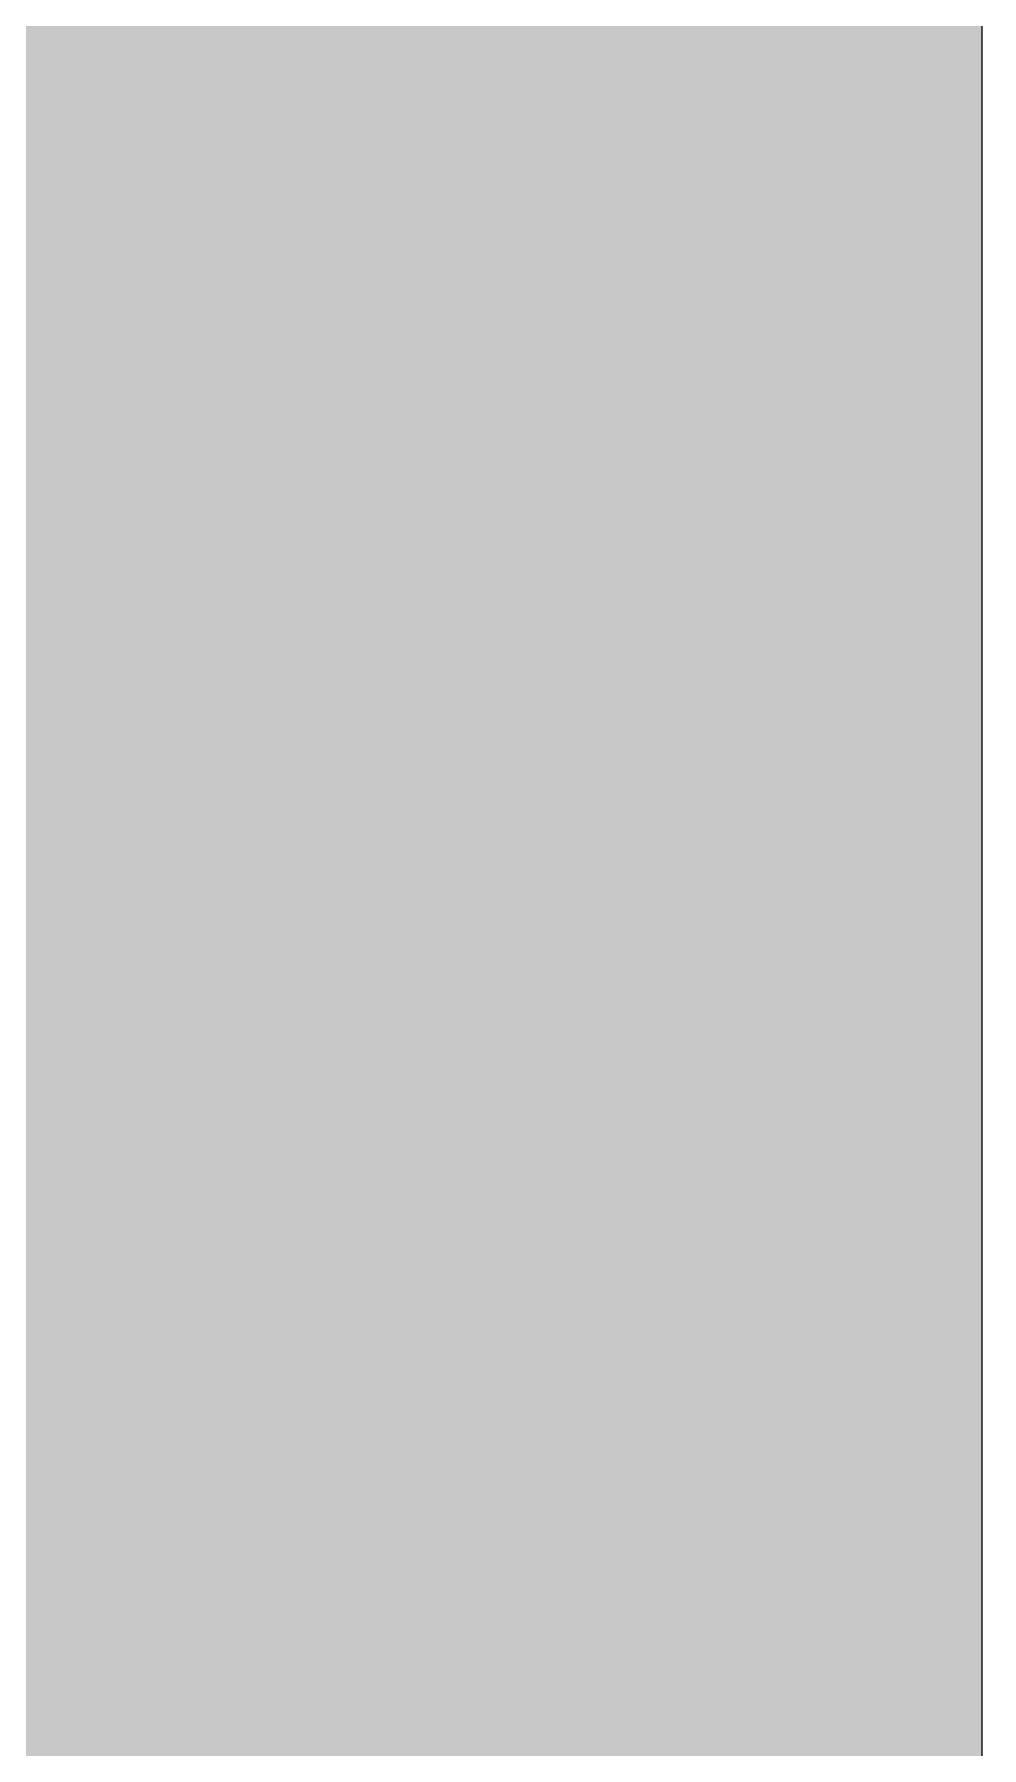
# Model space of a CAD drawing. Header units: millimetres. Extents: x 0 to 212, y 0 to 318.
# Drawn here: x 164.1 to 211.7, y 158.8 to 244.9 of the extents above; entities that cross this region are included whole.
import ezdxf

# ---------------------------------------------------------------- set-up
doc = ezdxf.new("R2010")
doc.units = ezdxf.units.MM

msp = doc.modelspace()

# ---------------------------------------------------------------- hatches: boundary and pattern name
msp.add_hatch(color=40).paths.add_polyline_path([(14.1633, 0.0536), (13.9878, 0.0533), (13.8125, 0.0559), (13.6373, 0.061), (13.462, 0.0686), (13.2893, 0.0787), (13.114, 0.0914), (12.9413, 0.1041), (12.7686, 0.1219), (12.5959, 0.1397), (12.4231, 0.16), (12.2504, 0.1829), (12.0777, 0.2057), (11.9075, 0.2337), (11.7373, 0.2616), (11.5672, 0.2921), (11.397, 0.3251), (11.2268, 0.3607), (11.0592, 0.3988), (10.8915, 0.4369), (10.7239, 0.4775), (10.5562, 0.5207), (10.3886, 0.5664), (10.2235, 0.6121), (10.0584, 0.6629), (9.8933, 0.7137), (9.7307, 0.7671), (9.5682, 0.8204), (9.4056, 0.8788), (9.2431, 0.9373), (9.083, 0.9982), (8.923, 1.0617), (8.763, 1.1252), (8.6055, 1.1938), (8.4455, 1.2624), (8.2906, 1.331), (8.1331, 1.4046), (7.9781, 1.4783), (7.8232, 1.5545), (7.6708, 1.6332), (7.5184, 1.7145), (7.366, 1.7958), (7.2161, 1.8796), (7.0663, 1.966), (6.919, 2.0523), (6.7716, 2.1438), (6.6243, 2.2352), (6.4795, 2.3266), (6.3348, 2.4232), (6.19, 2.5197), (6.0477, 2.6187), (5.908, 2.7178), (5.7683, 2.8194), (5.6286, 2.9235), (5.4915, 3.0302), (5.3543, 3.1369), (5.2197, 3.2461), (5.0851, 3.3579), (4.953, 3.4722), (4.8209, 3.5865), (4.6914, 3.7033), (4.5644, 3.8202), (4.4348, 3.9395), (4.3104, 4.0615), (4.1859, 4.1859), (4.0615, 4.3104), (3.9395, 4.4348), (3.8202, 4.5618), (3.7033, 4.6914), (3.5865, 4.8209), (3.4722, 4.953), (3.3579, 5.0851), (3.2487, 5.2197), (3.1369, 5.3543), (3.0302, 5.4915), (2.9235, 5.6286), (2.8194, 5.7683), (2.7178, 5.908), (2.6187, 6.0477), (2.5197, 6.19), (2.4232, 6.3348), (2.3266, 6.477), (2.2352, 6.6243), (2.1438, 6.7691), (2.0523, 6.9164), (1.966, 7.0663), (1.8796, 7.2161), (1.7958, 7.366), (1.7145, 7.5184), (1.6332, 7.6708), (1.5545, 7.8232), (1.4783, 7.9781), (1.4046, 8.1331), (1.331, 8.2906), (1.2598, 8.4455), (1.1913, 8.603), (1.1252, 8.763), (1.0592, 8.923), (0.9982, 9.083), (0.9373, 9.2431), (0.8763, 9.4056), (0.8204, 9.5682), (0.7645, 9.7307), (0.7112, 9.8933), (0.6604, 10.0584), (0.6121, 10.2235), (0.5639, 10.3911), (0.5207, 10.5562), (0.4775, 10.7239), (0.4343, 10.8915), (0.3962, 11.0592), (0.3607, 11.2268), (0.3251, 11.397), (0.2921, 11.5672), (0.2616, 11.7373), (0.2311, 11.9075), (0.2057, 12.0802), (0.1803, 12.2504), (0.1575, 12.4231), (0.1372, 12.5959), (0.1194, 12.7686), (0.1041, 12.9413), (0.0889, 13.1166), (0.0787, 13.2893), (0.0686, 13.4645), (0.061, 13.6373), (0.0559, 13.8125), (0.0508, 13.9878), (0.0508, 14.163), (0.0522, 303.4425), (0.0508, 303.6164), (0.0559, 303.7916), (0.061, 303.9669), (0.0686, 304.1396), (0.0787, 304.3149), (0.0889, 304.4876), (0.1041, 304.6628), (0.1194, 304.8356), (0.1372, 305.0083), (0.1575, 305.181), (0.1803, 305.3537), (0.2057, 305.5239), (0.2311, 305.6966), (0.2616, 305.8668), (0.2921, 306.037), (0.3251, 306.2072), (0.3607, 306.3748), (0.3962, 306.545), (0.4343, 306.7126), (0.4775, 306.8803), (0.5207, 307.0479), (0.5639, 307.213), (0.6121, 307.3781), (0.6604, 307.5432), (0.7112, 307.7083), (0.7645, 307.8734), (0.8204, 308.036), (0.8763, 308.1985), (0.9373, 308.3611), (0.9982, 308.5211), (1.0592, 308.6811), (1.1252, 308.8411), (1.1913, 308.9986), (1.2598, 309.1561), (1.331, 309.3136), (1.4046, 309.4685), (1.4783, 309.626), (1.5545, 309.7784), (1.6332, 309.9333), (1.7145, 310.0857), (1.7958, 310.2356), (1.8796, 310.388), (1.966, 310.5379), (2.0523, 310.6852), (2.1438, 310.8325), (2.2352, 310.9798), (2.3266, 311.1246), (2.4232, 311.2694), (2.5197, 311.4116), (2.6187, 311.5539), (2.7178, 311.6961), (2.8194, 311.8358), (2.9235, 311.9755), (3.0302, 312.1127), (3.1369, 312.2473), (3.2487, 312.3844), (3.3579, 312.5165), (3.4722, 312.6486), (3.5865, 312.7807), (3.7033, 312.9102), (3.8202, 313.0398), (3.9395, 313.1668), (4.0615, 313.2938), (4.1859, 313.4182), (4.3104, 313.5401), (4.4348, 313.6621), (4.5644, 313.784), (4.6914, 313.9008), (4.8209, 314.0177), (4.953, 314.132), (5.0851, 314.2437), (5.2197, 314.3555), (5.3543, 314.4647), (5.4915, 314.5739), (5.6286, 314.6781), (5.7683, 314.7822), (5.908, 314.8838), (6.0477, 314.9854), (6.19, 315.0845), (6.3348, 315.181), (6.4795, 315.275), (6.6243, 315.3689), (6.7716, 315.4604), (6.919, 315.5493), (7.0663, 315.6382), (7.2161, 315.7245), (7.366, 315.8084), (7.5184, 315.8896), (7.6708, 315.9709), (7.8232, 316.0471), (7.9781, 316.1233), (8.1331, 316.1995), (8.2906, 316.2706), (8.4455, 316.3418), (8.6055, 316.4103), (8.763, 316.4789), (8.923, 316.5424), (9.083, 316.6059), (9.2431, 316.6669), (9.4056, 316.7253), (9.5682, 316.7837), (9.7307, 316.8371), (9.8933, 316.8904), (10.0584, 316.9412), (10.2235, 316.992), (10.3886, 317.0377), (10.5562, 317.0834), (10.7239, 317.1266), (10.8915, 317.1673), (11.0592, 317.2079), (11.2268, 317.2435), (11.397, 317.279), (11.5672, 317.312), (11.7373, 317.3425), (11.9075, 317.3705), (12.0777, 317.3984), (12.2504, 317.4213), (12.4231, 317.4441), (12.5959, 317.4644), (12.7686, 317.4822), (12.9413, 317.5), (13.114, 317.5127), (13.2893, 317.5254), (13.462, 317.5356), (13.6373, 317.5432), (13.8125, 317.5483), (13.9878, 317.5508), (14.163, 317.5533), (197.6078, 317.5536), (197.7822, 317.5508), (197.9574, 317.5483), (198.1327, 317.5432), (198.3054, 317.5356), (198.4807, 317.5254), (198.6534, 317.5127), (198.8287, 317.5), (199.0014, 317.4822), (199.1741, 317.4644), (199.3468, 317.4441), (199.5195, 317.4213), (199.6897, 317.3984), (199.8624, 317.3705), (200.0326, 317.3425), (200.2028, 317.312), (200.373, 317.279), (200.5432, 317.2435), (200.7108, 317.2079), (200.8784, 317.1673), (201.0461, 317.1266), (201.2137, 317.0834), (201.3788, 317.0377), (201.5465, 316.992), (201.7116, 316.9412), (201.8767, 316.8904), (202.0392, 316.8371), (202.2018, 316.7837), (202.3643, 316.7253), (202.5269, 316.6669), (202.6869, 316.6059), (202.8469, 316.5424), (203.007, 316.4789), (203.167, 316.4103), (203.3245, 316.3418), (203.4794, 316.2706), (203.6369, 316.1995), (203.7918, 316.1233), (203.9468, 316.0471), (204.0992, 315.9709), (204.2516, 315.8896), (204.404, 315.8084), (204.5538, 315.7245), (204.7037, 315.6382), (204.8535, 315.5493), (205.0009, 315.4604), (205.1456, 315.3689), (205.293, 315.275), (205.4352, 315.181), (205.58, 315.0845), (205.7222, 314.9854), (205.8619, 314.8838), (206.0016, 314.7822), (206.1413, 314.6781), (206.2785, 314.5739), (206.4156, 314.4647), (206.5503, 314.3555), (206.6849, 314.2437), (206.817, 314.132), (206.949, 314.0177), (207.0786, 313.9008), (207.2081, 313.784), (207.3351, 313.6621), (207.4596, 313.5401), (207.584, 313.4182), (207.7085, 313.2938), (207.8304, 313.1668), (207.9498, 313.0398), (208.0666, 312.9102), (208.1835, 312.7807), (208.2978, 312.6486), (208.4121, 312.5165), (208.5238, 312.3844), (208.6331, 312.2473), (208.7397, 312.1127), (208.8464, 311.9755), (208.9506, 311.8358), (209.0522, 311.6961), (209.1512, 311.5539), (209.2503, 311.4116), (209.3468, 311.2694), (209.4433, 311.1246), (209.5348, 310.9798), (209.6262, 310.8325), (209.7176, 310.6852), (209.804, 310.5379), (209.8904, 310.388), (209.9742, 310.2356), (210.0555, 310.0857), (210.1367, 309.9333), (210.2155, 309.7784), (210.2917, 309.626), (210.3653, 309.4685), (210.439, 309.3136), (210.5076, 309.1561), (210.5762, 308.9986), (210.6447, 308.8411), (210.7082, 308.6811), (210.7717, 308.5211), (210.8327, 308.3611), (210.8911, 308.1985), (210.9495, 308.036), (211.0029, 307.8734), (211.0562, 307.7083), (211.107, 307.5432), (211.1578, 307.3781), (211.2035, 307.213), (211.2493, 307.0479), (211.2924, 306.8803), (211.3331, 306.7126), (211.3712, 306.545), (211.4093, 306.3748), (211.4448, 306.2072), (211.4779, 306.037), (211.5083, 305.8668), (211.5363, 305.6966), (211.5642, 305.5239), (211.5871, 305.3537), (211.6099, 305.181), (211.6303, 305.0083), (211.648, 304.8356), (211.6658, 304.6628), (211.6785, 304.4876), (211.6912, 304.3149), (211.7014, 304.1396), (211.709, 303.9669), (211.7141, 303.7916), (211.7166, 303.6164), (211.7166, 303.4411), (211.7189, 14.1647), (211.7166, 13.9878), (211.7141, 13.8125), (211.709, 13.6373), (211.7014, 13.4645), (211.6912, 13.2893), (211.6785, 13.1166), (211.6658, 12.9413), (211.648, 12.7686), (211.6303, 12.5959), (211.6099, 12.4231), (211.5871, 12.2504), (211.5642, 12.0802), (211.5363, 11.9075), (211.5083, 11.7373), (211.4779, 11.5672), (211.4448, 11.397), (211.4093, 11.2268), (211.3712, 11.0592), (211.3331, 10.8915), (211.2924, 10.7239), (211.2493, 10.5562), (211.2035, 10.3911), (211.1578, 10.2235), (211.107, 10.0584), (211.0562, 9.8933), (211.0029, 9.7307), (210.9495, 9.5682), (210.8911, 9.4056), (210.8327, 9.2431), (210.7717, 9.083), (210.7082, 8.923), (210.6447, 8.763), (210.5762, 8.603), (210.5076, 8.4455), (210.439, 8.2906), (210.3653, 8.1331), (210.2917, 7.9781), (210.2155, 7.8232), (210.1367, 7.6708), (210.0555, 7.5184), (209.9742, 7.366), (209.8904, 7.2161), (209.804, 7.0663), (209.7176, 6.9164), (209.6262, 6.7691), (209.5348, 6.6243), (209.4433, 6.477), (209.3468, 6.3348), (209.2503, 6.19), (209.1512, 6.0477), (209.0522, 5.908), (208.9506, 5.7683), (208.8464, 5.6286), (208.7397, 5.4915), (208.6331, 5.3543), (208.5238, 5.2197), (208.4121, 5.0851), (208.2978, 4.953), (208.1835, 4.8209), (208.0666, 4.6914), (207.9498, 4.5618), (207.8304, 4.4348), (207.7085, 4.3104), (207.584, 4.1859), (207.4596, 4.0615), (207.3351, 3.9395), (207.2081, 3.8202), (207.0786, 3.7033), (206.949, 3.5865), (206.817, 3.4722), (206.6849, 3.3579), (206.5503, 3.2461), (206.4156, 3.1369), (206.2785, 3.0302), (206.1413, 2.9235), (206.0016, 2.8194), (205.8619, 2.7178), (205.7222, 2.6187), (205.58, 2.5197), (205.4352, 2.4232), (205.293, 2.3266), (205.1456, 2.2352), (205.0009, 2.1438), (204.8535, 2.0523), (204.7037, 1.966), (204.5538, 1.8796), (204.404, 1.7958), (204.2516, 1.7145), (204.0992, 1.6332), (203.9468, 1.5545), (203.7918, 1.4783), (203.6369, 1.4046), (203.4794, 1.331), (203.3245, 1.2624), (203.167, 1.1938), (203.007, 1.1252), (202.8469, 1.0617), (202.6869, 0.9982), (202.5269, 0.9373), (202.3643, 0.8788), (202.2018, 0.8204), (202.0392, 0.7671), (201.8767, 0.7137), (201.7116, 0.6629), (201.5465, 0.6121), (201.3788, 0.5664), (201.2137, 0.5207), (201.0461, 0.4775), (200.8784, 0.4369), (200.7108, 0.3988), (200.5432, 0.3607), (200.373, 0.3251), (200.2028, 0.2921), (200.0326, 0.2616), (199.8624, 0.2337), (199.6897, 0.2057), (199.5195, 0.1829), (199.3468, 0.16), (199.1741, 0.1397), (199.0014, 0.1219), (198.8287, 0.1041), (198.6534, 0.0914), (198.4807, 0.0787), (198.3054, 0.0686), (198.1327, 0.061), (197.9574, 0.0559), (197.7822, 0.0533), (197.6069, 0.0533)])
h = msp.add_hatch(color=59)
h.paths.add_polyline_path([(14.1633, 3.5814), (13.8887, 3.5839), (13.6169, 3.5941), (13.3477, 3.6119), (13.081, 3.6347), (12.8143, 3.6652), (12.5501, 3.7008), (12.2885, 3.7465), (12.0294, 3.7948), (11.7729, 3.8506), (11.5164, 3.9141), (11.2649, 3.9827), (11.016, 4.0564), (10.7671, 4.1351), (10.5232, 4.2215), (10.2819, 4.3129), (10.0432, 4.412), (9.8069, 4.5161), (9.5733, 4.6228), (9.3447, 4.7371), (9.1186, 4.8565), (8.8951, 4.9809), (8.6741, 5.113), (8.4582, 5.2476), (8.2448, 5.3873), (8.0366, 5.5321), (7.8308, 5.682), (7.6276, 5.8369), (7.4295, 5.9969), (7.2365, 6.1595), (7.046, 6.3297), (6.8605, 6.5024), (6.6777, 6.6802), (6.5024, 6.8605), (6.3271, 7.046), (6.1595, 7.2365), (5.9969, 7.432), (5.8369, 7.6302), (5.682, 7.8308), (5.5321, 8.0366), (5.3873, 8.2448), (5.2451, 8.4582), (5.1105, 8.6741), (4.9809, 8.8951), (4.8565, 9.1186), (4.7371, 9.3447), (4.6228, 9.5758), (4.5136, 9.8069), (4.4094, 10.0432), (4.3129, 10.2819), (4.2215, 10.5232), (4.1351, 10.7696), (4.0538, 11.016), (3.9802, 11.2649), (3.9116, 11.5189), (3.8506, 11.7729), (3.7948, 12.0294), (3.744, 12.2911), (3.7008, 12.5527), (3.6627, 12.8143), (3.6322, 13.081), (3.6093, 13.3502), (3.5916, 13.6195), (3.5814, 13.8913), (3.5789, 14.163), (3.58, 303.4425), (3.5814, 303.7154), (3.5916, 303.9847), (3.6093, 304.2564), (3.6322, 304.5231), (3.6627, 304.7898), (3.7008, 305.054), (3.744, 305.3156), (3.7948, 305.5747), (3.8506, 305.8312), (3.9116, 306.0852), (3.9802, 306.3392), (4.0538, 306.5882), (4.1351, 306.8345), (4.2215, 307.0809), (4.3129, 307.3222), (4.4094, 307.561), (4.5136, 307.7972), (4.6228, 308.0283), (4.7371, 308.2595), (4.8565, 308.4855), (4.9809, 308.7091), (5.1105, 308.9275), (5.2451, 309.1459), (5.3873, 309.3593), (5.5321, 309.5676), (5.682, 309.7733), (5.8369, 309.974), (5.9969, 310.1721), (6.1595, 310.3677), (6.3271, 310.5556), (6.5024, 310.7436), (6.6777, 310.9239), (6.8605, 311.1017), (7.046, 311.2745), (7.2365, 311.4446), (7.4295, 311.6072), (7.6276, 311.7672), (7.8308, 311.9222), (8.0366, 312.072), (8.2448, 312.2168), (8.4582, 312.3565), (8.6741, 312.4911), (8.8951, 312.6232), (9.1186, 312.7477), (9.3447, 312.867), (9.5733, 312.9813), (9.8069, 313.0906), (10.0432, 313.1922), (10.2819, 313.2912), (10.5232, 313.3827), (10.7671, 313.469), (11.016, 313.5478), (11.2649, 313.624), (11.5164, 313.6925), (11.7729, 313.7535), (12.0294, 313.8094), (12.2885, 313.8602), (12.5501, 313.9034), (12.8143, 313.9389), (13.081, 313.9694), (13.3477, 313.9948), (13.6169, 314.01), (13.8887, 314.0202), (14.163, 314.0253), (197.6078, 314.0258), (197.8787, 314.0202), (198.1505, 314.01), (198.4197, 313.9948), (198.689, 313.9694), (198.9557, 313.9389), (199.2173, 313.9034), (199.4789, 313.8602), (199.7405, 313.8094), (199.9971, 313.7535), (200.2511, 313.6925), (200.5051, 313.624), (200.754, 313.5478), (201.0004, 313.469), (201.2467, 313.3827), (201.488, 313.2912), (201.7268, 313.1922), (201.963, 313.0906), (202.1942, 312.9813), (202.4253, 312.867), (202.6514, 312.7477), (202.8749, 312.6232), (203.0959, 312.4911), (203.3118, 312.3565), (203.5251, 312.2168), (203.7334, 312.072), (203.9391, 311.9222), (204.1398, 311.7672), (204.3379, 311.6072), (204.5335, 311.4446), (204.724, 311.2745), (204.9094, 311.1017), (205.0898, 310.9239), (205.2676, 310.7436), (205.4403, 310.5556), (205.6105, 310.3677), (205.773, 310.1721), (205.933, 309.974), (206.088, 309.7733), (206.2378, 309.5676), (206.3826, 309.3593), (206.5223, 309.1459), (206.6569, 308.9275), (206.789, 308.7091), (206.9135, 308.4855), (207.0329, 308.2595), (207.1472, 308.0283), (207.2538, 307.7972), (207.358, 307.561), (207.457, 307.3222), (207.5485, 307.0809), (207.6348, 306.8345), (207.7136, 306.5882), (207.7872, 306.3392), (207.8558, 306.0852), (207.9193, 305.8312), (207.9752, 305.5747), (208.0235, 305.3156), (208.0692, 305.054), (208.1047, 304.7898), (208.1352, 304.5231), (208.1581, 304.2564), (208.1759, 303.9847), (208.186, 303.7154), (208.1911, 303.4411), (208.1911, 14.1647), (208.186, 13.8913), (208.1759, 13.6195), (208.1581, 13.3502), (208.1352, 13.081), (208.1047, 12.8143), (208.0692, 12.5527), (208.0235, 12.2911), (207.9752, 12.0294), (207.9193, 11.7729), (207.8558, 11.5189), (207.7872, 11.2649), (207.7136, 11.016), (207.6348, 10.7696), (207.5485, 10.5232), (207.457, 10.2819), (207.358, 10.0432), (207.2538, 9.8069), (207.1472, 9.5758), (207.0329, 9.3447), (206.9135, 9.1186), (206.789, 8.8951), (206.6569, 8.6741), (206.5223, 8.4582), (206.3826, 8.2448), (206.2378, 8.0366), (206.088, 7.8308), (205.933, 7.6302), (205.773, 7.432), (205.6105, 7.2365), (205.4403, 7.046), (205.2676, 6.8605), (205.0898, 6.6802), (204.9094, 6.5024), (204.724, 6.3297), (204.5335, 6.1595), (204.3379, 5.9969), (204.1398, 5.8369), (203.9391, 5.682), (203.7334, 5.5321), (203.5251, 5.3873), (203.3118, 5.2476), (203.0959, 5.113), (202.8749, 4.9809), (202.6514, 4.8565), (202.4253, 4.7371), (202.1942, 4.6228), (201.963, 4.5161), (201.7268, 4.412), (201.488, 4.3129), (201.2467, 4.2215), (201.0004, 4.1351), (200.754, 4.0564), (200.5051, 3.9827), (200.2511, 3.9141), (199.9971, 3.8506), (199.7405, 3.7948), (199.4789, 3.7465), (199.2173, 3.7008), (198.9557, 3.6652), (198.689, 3.6347), (198.4197, 3.6119), (198.1505, 3.5941), (197.8787, 3.5839), (197.6069, 3.5789)])
h.paths.add_polyline_path([(14.1633, 8.8731), (14.0259, 8.8748), (13.8887, 8.8798), (13.7541, 8.8875), (13.622, 8.9002), (13.4874, 8.9154), (13.3553, 8.9332), (13.2258, 8.9535), (13.0962, 8.9789), (12.9667, 9.0068), (12.8397, 9.0373), (12.7127, 9.0729), (12.5882, 9.1084), (12.4663, 9.1491), (12.3419, 9.1923), (12.2225, 9.238), (12.1031, 9.2888), (11.9837, 9.3396), (11.8694, 9.3929), (11.7526, 9.4513), (11.6408, 9.5098), (11.5291, 9.5733), (11.4198, 9.6368), (11.3106, 9.7053), (11.2039, 9.7765), (11.0998, 9.8476), (10.9957, 9.9238), (10.8966, 10), (10.7975, 10.0787), (10.6985, 10.1625), (10.6045, 10.2464), (10.5105, 10.3327), (10.4216, 10.4216), (10.3327, 10.5131), (10.2464, 10.6045), (10.16, 10.701), (10.0787, 10.7975), (10, 10.8966), (9.9212, 10.9982), (9.8476, 11.0998), (9.7739, 11.2039), (9.7053, 11.3106), (9.6368, 11.4198), (9.5707, 11.5291), (9.5098, 11.6408), (9.4488, 11.7551), (9.3929, 11.8694), (9.337, 11.9863), (9.2862, 12.1031), (9.238, 12.2225), (9.1923, 12.3444), (9.1491, 12.4663), (9.1084, 12.5908), (9.0703, 12.7152), (9.0373, 12.8397), (9.0068, 12.9692), (8.9789, 13.0962), (8.9535, 13.2258), (8.9306, 13.3579), (8.9129, 13.4899), (8.8976, 13.622), (8.8849, 13.7566), (8.8773, 13.8913), (8.8722, 14.0259), (8.8697, 14.163), (8.8717, 303.4425), (8.8722, 303.5783), (8.8773, 303.7129), (8.8849, 303.8475), (8.8976, 303.9821), (8.9129, 304.1142), (8.9306, 304.2463), (8.9535, 304.3784), (8.9789, 304.5079), (9.0068, 304.6349), (9.0373, 304.7644), (9.0703, 304.8889), (9.1084, 305.0134), (9.1491, 305.1378), (9.1923, 305.2597), (9.238, 305.3817), (9.2862, 305.501), (9.337, 305.6179), (9.3929, 305.7347), (9.4488, 305.849), (9.5098, 305.9633), (9.5707, 306.0751), (9.6368, 306.1843), (9.7053, 306.2935), (9.7739, 306.4002), (9.8476, 306.5043), (9.9212, 306.6059), (10, 306.7075), (10.0787, 306.8066), (10.16, 306.9031), (10.2464, 306.9996), (10.3327, 307.0911), (10.4216, 307.1825), (10.5105, 307.2714), (10.6045, 307.3578), (10.6985, 307.4416), (10.7975, 307.5254), (10.8966, 307.6042), (10.9957, 307.6804), (11.0998, 307.7566), (11.2039, 307.8277), (11.3106, 307.8988), (11.4198, 307.9674), (11.5291, 308.0309), (11.6408, 308.0944), (11.7526, 308.1528), (11.8694, 308.2112), (11.9837, 308.2646), (12.1031, 308.3179), (12.2225, 308.3662), (12.3419, 308.4119), (12.4663, 308.4551), (12.5882, 308.4957), (12.7127, 308.5313), (12.8397, 308.5668), (12.9667, 308.5973), (13.0962, 308.6252), (13.2258, 308.6506), (13.3553, 308.671), (13.4874, 308.6913), (13.622, 308.7065), (13.7541, 308.7167), (13.8887, 308.7268), (14.0259, 308.7319), (14.163, 308.7319), (197.6078, 308.7342), (197.7441, 308.7319), (197.8787, 308.7268), (198.0133, 308.7167), (198.1479, 308.7065), (198.28, 308.6913), (198.4121, 308.671), (198.5442, 308.6506), (198.6737, 308.6252), (198.8007, 308.5973), (198.9303, 308.5668), (199.0547, 308.5313), (199.1792, 308.4957), (199.3036, 308.4551), (199.4256, 308.4119), (199.5475, 308.3662), (199.6669, 308.3179), (199.7837, 308.2646), (199.9005, 308.2112), (200.0148, 308.1528), (200.1291, 308.0944), (200.2409, 308.0309), (200.3501, 307.9674), (200.4593, 307.8988), (200.566, 307.8277), (200.6702, 307.7566), (200.7718, 307.6804), (200.8734, 307.6042), (200.9724, 307.5254), (201.0689, 307.4416), (201.1655, 307.3578), (201.2569, 307.2714), (201.3483, 307.1825), (201.4372, 307.0911), (201.5236, 306.9996), (201.6074, 306.9031), (201.6912, 306.8066), (201.77, 306.7075), (201.8462, 306.6059), (201.9224, 306.5043), (201.9935, 306.4002), (202.0646, 306.2935), (202.1332, 306.1843), (202.1967, 306.0751), (202.2602, 305.9633), (202.3186, 305.849), (202.377, 305.7347), (202.4304, 305.6179), (202.4812, 305.501), (202.532, 305.3817), (202.5777, 305.2597), (202.6209, 305.1378), (202.6615, 305.0134), (202.6971, 304.8889), (202.7326, 304.7644), (202.7631, 304.6349), (202.7911, 304.5079), (202.8165, 304.3784), (202.8368, 304.2463), (202.8546, 304.1142), (202.8698, 303.9821), (202.8825, 303.8475), (202.8901, 303.7129), (202.8952, 303.5783), (202.8977, 303.4411), (202.8994, 14.1647), (202.8952, 14.0259), (202.8901, 13.8913), (202.8825, 13.7566), (202.8698, 13.622), (202.8546, 13.4899), (202.8368, 13.3579), (202.8165, 13.2258), (202.7911, 13.0962), (202.7631, 12.9692), (202.7326, 12.8397), (202.6971, 12.7152), (202.6615, 12.5908), (202.6209, 12.4663), (202.5777, 12.3444), (202.532, 12.2225), (202.4812, 12.1031), (202.4304, 11.9863), (202.377, 11.8694), (202.3186, 11.7551), (202.2602, 11.6408), (202.1967, 11.5291), (202.1332, 11.4198), (202.0646, 11.3106), (201.9935, 11.2039), (201.9224, 11.0998), (201.8462, 10.9982), (201.77, 10.8966), (201.6912, 10.7975), (201.6074, 10.701), (201.5236, 10.6045), (201.4372, 10.5131), (201.3483, 10.4216), (201.2569, 10.3327), (201.1655, 10.2464), (201.0689, 10.1625), (200.9724, 10.0787), (200.8734, 10), (200.7718, 9.9238), (200.6702, 9.8476), (200.566, 9.7765), (200.4593, 9.7053), (200.3501, 9.6368), (200.2409, 9.5733), (200.1291, 9.5098), (200.0148, 9.4513), (199.9005, 9.3929), (199.7837, 9.3396), (199.6669, 9.2888), (199.5475, 9.238), (199.4256, 9.1923), (199.3036, 9.1491), (199.1792, 9.1084), (199.0547, 9.0729), (198.9303, 9.0373), (198.8007, 9.0068), (198.6737, 8.9789), (198.5442, 8.9535), (198.4121, 8.9332), (198.28, 8.9154), (198.1479, 8.9002), (198.0133, 8.8875), (197.8787, 8.8798), (197.7441, 8.8748), (197.6069, 8.8722)], flags=16)
h = msp.add_hatch(color=59)
edge = h.paths.add_edge_path()
edge.add_line((174.7573, 238.8482), (174.8866, 238.8464))
edge.add_line((174.8866, 238.8464), (175.0136, 238.8464))
edge.add_line((175.0136, 238.8464), (175.1406, 238.8438))
edge.add_line((175.1406, 238.8438), (175.2651, 238.8387))
edge.add_line((175.2651, 238.8387), (175.387, 238.8337))
edge.add_line((175.387, 238.8337), (175.5089, 238.8286))
edge.add_line((175.5089, 238.8286), (175.6258, 238.821))
edge.add_line((175.6258, 238.821), (175.7426, 238.8133))
edge.add_line((175.7426, 238.8133), (175.8569, 238.8032))
edge.add_line((175.8569, 238.8032), (175.9687, 238.793))
edge.add_line((175.9687, 238.793), (176.0804, 238.7803))
edge.add_line((176.0804, 238.7803), (176.1871, 238.7651))
edge.add_line((176.1871, 238.7651), (176.2938, 238.7498))
edge.add_line((176.2938, 238.7498), (176.3979, 238.7321))
edge.add_line((176.3979, 238.7321), (176.4995, 238.7143))
edge.add_line((176.4995, 238.7143), (176.6011, 238.6914))
edge.add_line((176.6011, 238.6914), (176.6976, 238.6686))
edge.add_line((176.6976, 238.6686), (176.7942, 238.6432))
edge.add_line((176.7942, 238.6432), (176.8881, 238.6178))
edge.add_line((176.8881, 238.6178), (176.9796, 238.5873))
edge.add_line((176.9796, 238.5873), (177.071, 238.5568))
edge.add_line((177.071, 238.5568), (177.1574, 238.5212))
edge.add_line((177.1574, 238.5212), (177.2437, 238.4857))
edge.add_line((177.2437, 238.4857), (177.3276, 238.4476))
edge.add_line((177.3276, 238.4476), (177.4088, 238.4069))
edge.add_line((177.4088, 238.4069), (177.4901, 238.3638))
edge.add_line((177.4901, 238.3638), (177.5663, 238.318))
edge.add_line((177.5663, 238.318), (177.6425, 238.2698))
edge.add_line((177.6425, 238.2698), (177.7162, 238.2164))
edge.add_line((177.7162, 238.2164), (177.7873, 238.1631))
edge.add_line((177.7873, 238.1631), (177.8559, 238.1072))
edge.add_line((177.8559, 238.1072), (177.9245, 238.0463))
edge.add_line((177.9245, 238.0463), (177.9905, 237.9828))
edge.add_line((177.9905, 237.9828), (178.054, 237.9167))
edge.add_line((178.054, 237.9167), (178.115, 237.8481))
edge.add_line((178.115, 237.8481), (178.1734, 237.777))
edge.add_line((178.1734, 237.777), (178.2293, 237.7008))
edge.add_line((178.2293, 237.7008), (178.2851, 237.6221))
edge.add_line((178.2851, 237.6221), (178.3385, 237.5383))
edge.add_line((178.3385, 237.5383), (178.3893, 237.4544))
edge.add_line((178.3893, 237.4544), (178.4375, 237.3655))
edge.add_line((178.4375, 237.3655), (178.4858, 237.2716))
edge.add_line((178.4858, 237.2716), (178.529, 237.175))
edge.add_line((178.529, 237.175), (178.5722, 237.076))
edge.add_line((178.5722, 237.076), (178.6128, 236.9718))
edge.add_line((178.6128, 236.9718), (178.6509, 236.8626))
edge.add_line((178.6509, 236.8626), (178.689, 236.7509))
edge.add_line((178.689, 236.7509), (178.722, 236.6366))
edge.add_line((178.722, 236.6366), (178.755, 236.5172))
edge.add_line((178.755, 236.5172), (178.7855, 236.3927))
edge.add_line((178.7855, 236.3927), (178.8135, 236.2657))
edge.add_line((178.8135, 236.2657), (178.8389, 236.1311))
edge.add_line((178.8389, 236.1311), (178.8617, 235.9965))
edge.add_line((178.8617, 235.9965), (178.8846, 235.8542))
edge.add_line((178.8846, 235.8542), (178.9049, 235.7095))
edge.add_line((178.9049, 235.7095), (178.9227, 235.5596))
edge.add_line((178.9227, 235.5596), (178.9379, 235.4047))
edge.add_line((178.9379, 235.4047), (178.9506, 235.2446))
edge.add_line((178.9506, 235.2446), (178.9633, 235.0821))
edge.add_line((178.9633, 235.0821), (178.9735, 234.9119))
edge.add_line((178.9735, 234.9119), (178.9811, 234.7392))
edge.add_line((178.9811, 234.7392), (178.9862, 234.5614))
edge.add_line((178.9862, 234.5614), (178.9887, 234.3785))
edge.add_line((178.9887, 234.3785), (178.9887, 234.188))
edge.add_line((178.9887, 234.188), (178.9906, 232.1274))
edge.add_line((178.9906, 232.1274), (176.1864, 232.1274))
edge.add_line((176.1864, 232.1274), (175.8696, 232.1255))
edge.add_line((175.8696, 232.1255), (175.5597, 232.1179))
edge.add_line((175.5597, 232.1179), (175.2575, 232.1077))
edge.add_line((175.2575, 232.1077), (174.9577, 232.095))
edge.add_line((174.9577, 232.095), (174.6631, 232.0773))
edge.add_line((174.6631, 232.0773), (174.3735, 232.0569))
edge.add_line((174.3735, 232.0569), (174.0916, 232.0315))
edge.add_line((174.0916, 232.0315), (173.8122, 232.0036))
edge.add_line((173.8122, 232.0036), (173.5404, 231.9706))
edge.add_line((173.5404, 231.9706), (173.2712, 231.9325))
edge.add_line((173.2712, 231.9325), (173.0096, 231.8918))
edge.add_line((173.0096, 231.8918), (172.753, 231.8461))
edge.add_line((172.753, 231.8461), (172.499, 231.7979))
edge.add_line((172.499, 231.7979), (172.2526, 231.7445))
edge.add_line((172.2526, 231.7445), (172.0113, 231.6861))
edge.add_line((172.0113, 231.6861), (171.7726, 231.6251))
edge.add_line((171.7726, 231.6251), (171.5414, 231.5591))
edge.add_line((171.5414, 231.5591), (171.3154, 231.4905))
edge.add_line((171.3154, 231.4905), (171.0944, 231.4169))
edge.add_line((171.0944, 231.4169), (170.876, 231.3381))
edge.add_line((170.876, 231.3381), (170.6651, 231.2543))
edge.add_line((170.6651, 231.2543), (170.4594, 231.1679))
edge.add_line((170.4594, 231.1679), (170.2562, 231.0765))
edge.add_line((170.2562, 231.0765), (170.0606, 230.9825))
edge.add_line((170.0606, 230.9825), (169.8701, 230.8835))
edge.add_line((169.8701, 230.8835), (169.6847, 230.7793))
edge.add_line((169.6847, 230.7793), (169.5018, 230.6701))
edge.add_line((169.5018, 230.6701), (169.3266, 230.5583))
edge.add_line((169.3266, 230.5583), (169.1538, 230.4415))
edge.add_line((169.1538, 230.4415), (168.9887, 230.3196))
edge.add_line((168.9887, 230.3196), (168.8287, 230.1926))
edge.add_line((168.8287, 230.1926), (168.6712, 230.063))
edge.add_line((168.6712, 230.063), (168.5188, 229.9284))
edge.add_line((168.5188, 229.9284), (168.3741, 229.7887))
edge.add_line((168.3741, 229.7887), (168.2318, 229.6439))
edge.add_line((168.2318, 229.6439), (168.0947, 229.4966))
edge.add_line((168.0947, 229.4966), (167.9651, 229.3417))
edge.add_line((167.9651, 229.3417), (167.8381, 229.1842))
edge.add_line((167.8381, 229.1842), (167.7162, 229.0216))
edge.add_line((167.7162, 229.0216), (167.5994, 228.8565))
edge.add_line((167.5994, 228.8565), (167.4876, 228.6838))
edge.add_line((167.4876, 228.6838), (167.3809, 228.5086))
edge.add_line((167.3809, 228.5086), (167.2768, 228.3257))
edge.add_line((167.2768, 228.3257), (167.1803, 228.1403))
edge.add_line((167.1803, 228.1403), (167.0888, 227.9498))
edge.add_line((167.0888, 227.9498), (166.9999, 227.7542))
edge.add_line((166.9999, 227.7542), (166.9161, 227.5535))
edge.add_line((166.9161, 227.5535), (166.8399, 227.3503))
edge.add_line((166.8399, 227.3503), (166.7662, 227.1395))
edge.add_line((166.7662, 227.1395), (166.6977, 226.9236))
edge.add_line((166.6977, 226.9236), (166.6342, 226.7052))
edge.add_line((166.6342, 226.7052), (166.5757, 226.4816))
edge.add_line((166.5757, 226.4816), (166.5199, 226.2505))
edge.add_line((166.5199, 226.2505), (166.4716, 226.0168))
edge.add_line((166.4716, 226.0168), (166.4259, 225.7781))
edge.add_line((166.4259, 225.7781), (166.3878, 225.5317))
edge.add_line((166.3878, 225.5317), (166.3522, 225.2828))
edge.add_line((166.3522, 225.2828), (166.3217, 225.0288))
edge.add_line((166.3217, 225.0288), (166.2963, 224.7697))
edge.add_line((166.2963, 224.7697), (166.2735, 224.5055))
edge.add_line((166.2735, 224.5055), (166.2582, 224.2337))
edge.add_line((166.2582, 224.2337), (166.2455, 223.9594))
edge.add_line((166.2455, 223.9594), (166.2405, 223.68))
edge.add_line((166.2405, 223.68), (166.2379, 223.3955))
edge.add_line((166.2379, 223.3955), (166.2405, 223.0907))
edge.add_line((166.2405, 223.0907), (166.2455, 222.7936))
edge.add_line((166.2455, 222.7936), (166.2582, 222.5015))
edge.add_line((166.2582, 222.5015), (166.2735, 222.217))
edge.add_line((166.2735, 222.217), (166.2938, 221.9376))
edge.add_line((166.2938, 221.9376), (166.3192, 221.6658))
edge.add_line((166.3192, 221.6658), (166.3471, 221.3991))
edge.add_line((166.3471, 221.3991), (166.3827, 221.1375))
edge.add_line((166.3827, 221.1375), (166.4208, 220.8835))
edge.add_line((166.4208, 220.8835), (166.4614, 220.6371))
edge.add_line((166.4614, 220.6371), (166.5072, 220.3933))
edge.add_line((166.5072, 220.3933), (166.558, 220.157))
edge.add_line((166.558, 220.157), (166.6138, 219.9284))
edge.add_line((166.6138, 219.9284), (166.6723, 219.7024))
edge.add_line((166.6723, 219.7024), (166.7332, 219.4839))
edge.add_line((166.7332, 219.4839), (166.7993, 219.2706))
edge.add_line((166.7993, 219.2706), (166.8704, 219.0648))
edge.add_line((166.8704, 219.0648), (166.944, 218.8616))
edge.add_line((166.944, 218.8616), (167.0228, 218.6661))
edge.add_line((167.0228, 218.6661), (167.1041, 218.4756))
edge.add_line((167.1041, 218.4756), (167.1904, 218.2901))
edge.add_line((167.1904, 218.2901), (167.2793, 218.1098))
edge.add_line((167.2793, 218.1098), (167.3708, 217.9345))
edge.add_line((167.3708, 217.9345), (167.4673, 217.7669))
edge.add_line((167.4673, 217.7669), (167.5663, 217.6018))
edge.add_line((167.5663, 217.6018), (167.6705, 217.4443))
edge.add_line((167.6705, 217.4443), (167.7772, 217.2894))
edge.add_line((167.7772, 217.2894), (167.8864, 217.1421))
edge.add_line((167.8864, 217.1421), (168.0007, 216.9973))
edge.add_line((168.0007, 216.9973), (168.1175, 216.8576))
edge.add_line((168.1175, 216.8576), (168.2369, 216.7255))
edge.add_line((168.2369, 216.7255), (168.3614, 216.596))
edge.add_line((168.3614, 216.596), (168.4858, 216.4715))
edge.add_line((168.4858, 216.4715), (168.6154, 216.3521))
edge.add_line((168.6154, 216.3521), (168.7474, 216.2378))
edge.add_line((168.7474, 216.2378), (168.8846, 216.1286))
edge.add_line((168.8846, 216.1286), (169.0218, 216.0219))
edge.add_line((169.0218, 216.0219), (169.164, 215.9229))
edge.add_line((169.164, 215.9229), (169.3062, 215.8263))
edge.add_line((169.3062, 215.8263), (169.4536, 215.7324))
edge.add_line((169.4536, 215.7324), (169.6034, 215.646))
edge.add_line((169.6034, 215.646), (169.7558, 215.5622))
edge.add_line((169.7558, 215.5622), (169.9108, 215.4834))
edge.add_line((169.9108, 215.4834), (170.0682, 215.4098))
edge.add_line((170.0682, 215.4098), (170.2283, 215.3387))
edge.add_line((170.2283, 215.3387), (170.3908, 215.2726))
edge.add_line((170.3908, 215.2726), (170.5559, 215.2091))
edge.add_line((170.5559, 215.2091), (170.7236, 215.1507))
edge.add_line((170.7236, 215.1507), (170.8937, 215.0974))
edge.add_line((170.8937, 215.0974), (171.0665, 215.0466))
edge.add_line((171.0665, 215.0466), (171.2417, 214.9983))
edge.add_line((171.2417, 214.9983), (171.417, 214.9551))
edge.add_line((171.417, 214.9551), (171.5973, 214.917))
edge.add_line((171.5973, 214.917), (171.7777, 214.8815))
edge.add_line((171.7777, 214.8815), (171.9605, 214.8484))
edge.add_line((171.9605, 214.8484), (172.146, 214.8205))
edge.add_line((172.146, 214.8205), (172.3339, 214.7976))
edge.add_line((172.3339, 214.7976), (172.5244, 214.7748))
edge.add_line((172.5244, 214.7748), (172.7149, 214.757))
edge.add_line((172.7149, 214.757), (172.908, 214.7418))
edge.add_line((172.908, 214.7418), (173.1035, 214.7316))
edge.add_line((173.1035, 214.7316), (173.2991, 214.724))
edge.add_line((173.2991, 214.724), (173.4972, 214.7189))
edge.add_line((173.4972, 214.7189), (173.6979, 214.7164))
edge.add_line((173.6979, 214.7164), (173.8478, 214.7189))
edge.add_line((173.8478, 214.7189), (173.9951, 214.7214))
edge.add_line((173.9951, 214.7214), (174.1424, 214.7291))
edge.add_line((174.1424, 214.7291), (174.2846, 214.7367))
edge.add_line((174.2846, 214.7367), (174.4269, 214.7468))
edge.add_line((174.4269, 214.7468), (174.5666, 214.7595))
edge.add_line((174.5666, 214.7595), (174.7037, 214.7748))
edge.add_line((174.7037, 214.7748), (174.8409, 214.7926))
edge.add_line((174.8409, 214.7926), (174.973, 214.8103))
edge.add_line((174.973, 214.8103), (175.1051, 214.8332))
edge.add_line((175.1051, 214.8332), (175.2346, 214.8561))
edge.add_line((175.2346, 214.8561), (175.3616, 214.8815))
edge.add_line((175.3616, 214.8815), (175.4861, 214.9094))
edge.add_line((175.4861, 214.9094), (175.6105, 214.9399))
edge.add_line((175.6105, 214.9399), (175.7324, 214.9704))
edge.add_line((175.7324, 214.9704), (175.8518, 215.0059))
edge.add_line((175.8518, 215.0059), (175.9712, 215.0415))
edge.add_line((175.9712, 215.0415), (176.0855, 215.0796))
edge.add_line((176.0855, 215.0796), (176.1998, 215.1177))
edge.add_line((176.1998, 215.1177), (176.3116, 215.1583))
edge.add_line((176.3116, 215.1583), (176.4233, 215.2015))
edge.add_line((176.4233, 215.2015), (176.53, 215.2472))
edge.add_line((176.53, 215.2472), (176.6367, 215.2929))
edge.add_line((176.6367, 215.2929), (176.7434, 215.3412))
edge.add_line((176.7434, 215.3412), (176.845, 215.392))
edge.add_line((176.845, 215.392), (176.9466, 215.4453))
edge.add_line((176.9466, 215.4453), (177.0482, 215.4987))
edge.add_line((177.0482, 215.4987), (177.1447, 215.552))
edge.add_line((177.1447, 215.552), (177.2412, 215.6104))
edge.add_line((177.2412, 215.6104), (177.3377, 215.6689))
edge.add_line((177.3377, 215.6689), (177.4292, 215.7273))
edge.add_line((177.4292, 215.7273), (177.5206, 215.7882))
edge.add_line((177.5206, 215.7882), (177.6095, 215.8517))
edge.add_line((177.6095, 215.8517), (177.6984, 215.9152))
edge.add_line((177.6984, 215.9152), (177.7848, 215.9813))
edge.add_line((177.7848, 215.9813), (177.8711, 216.0473))
edge.add_line((177.8711, 216.0473), (177.9524, 216.1159))
edge.add_line((177.9524, 216.1159), (178.0362, 216.187))
edge.add_line((178.0362, 216.187), (178.115, 216.2581))
edge.add_line((178.115, 216.2581), (178.1937, 216.3293))
edge.add_line((178.1937, 216.3293), (178.2724, 216.4029))
edge.add_line((178.2724, 216.4029), (178.3486, 216.4766))
edge.add_line((178.3486, 216.4766), (178.4223, 216.5528))
edge.add_line((178.4223, 216.5528), (178.496, 216.6315))
edge.add_line((178.496, 216.6315), (178.5671, 216.7077))
edge.add_line((178.5671, 216.7077), (178.6357, 216.7865))
edge.add_line((178.6357, 216.7865), (178.7042, 216.8677))
edge.add_line((178.7042, 216.8677), (178.7728, 216.949))
edge.add_line((178.7728, 216.949), (178.8389, 217.0328))
edge.add_line((178.8389, 217.0328), (178.9024, 217.1141))
edge.add_line((178.9024, 217.1141), (178.9659, 217.1979))
edge.add_line((178.9659, 217.1979), (179.0294, 217.2843))
edge.add_line((179.0294, 217.2843), (179.0903, 217.3707))
edge.add_line((179.0903, 217.3707), (179.1487, 217.457))
edge.add_line((179.1487, 217.457), (179.2072, 217.5459))
edge.add_line((179.2072, 217.5459), (179.263, 217.6348))
edge.add_line((179.263, 217.6348), (179.3189, 217.7237))
edge.add_line((179.3189, 217.7237), (179.3748, 217.8126))
edge.add_line((179.3748, 217.8126), (179.4281, 217.9041))
edge.add_line((179.4281, 217.9041), (179.4789, 217.9955))
edge.add_line((179.4789, 217.9955), (179.5297, 218.0869))
edge.add_line((179.5297, 218.0869), (179.5805, 218.1809))
edge.add_line((179.5805, 218.1809), (179.6288, 218.2749))
edge.add_line((179.6288, 218.2749), (179.6771, 218.3689))
edge.add_line((179.6771, 218.3689), (180.5781, 215.2481))
edge.add_line((180.5781, 215.2481), (184.1239, 215.2481))
edge.add_line((184.1239, 215.2481), (184.1239, 234.5087))
edge.add_line((184.1239, 234.5087), (184.1221, 234.7849))
edge.add_line((184.1221, 234.7849), (184.117, 235.0592))
edge.add_line((184.117, 235.0592), (184.1068, 235.3285))
edge.add_line((184.1068, 235.3285), (184.0967, 235.5926))
edge.add_line((184.0967, 235.5926), (184.0789, 235.8517))
edge.add_line((184.0789, 235.8517), (184.0611, 236.1057))
edge.add_line((184.0611, 236.1057), (184.0382, 236.3546))
edge.add_line((184.0382, 236.3546), (184.0128, 236.601))
edge.add_line((184.0128, 236.601), (183.9824, 236.8423))
edge.add_line((183.9824, 236.8423), (183.9493, 237.0785))
edge.add_line((183.9493, 237.0785), (183.9112, 237.3122))
edge.add_line((183.9112, 237.3122), (183.8706, 237.5383))
edge.add_line((183.8706, 237.5383), (183.8249, 237.7618))
edge.add_line((183.8249, 237.7618), (183.7741, 237.9802))
edge.add_line((183.7741, 237.9802), (183.7207, 238.1936))
edge.add_line((183.7207, 238.1936), (183.6649, 238.4019))
edge.add_line((183.6649, 238.4019), (183.6039, 238.6076))
edge.add_line((183.6039, 238.6076), (183.5379, 238.8083))
edge.add_line((183.5379, 238.8083), (183.4693, 239.0038))
edge.add_line((183.4693, 239.0038), (183.3956, 239.1943))
edge.add_line((183.3956, 239.1943), (183.3169, 239.3798))
edge.add_line((183.3169, 239.3798), (183.2356, 239.5626))
edge.add_line((183.2356, 239.5626), (183.1467, 239.7404))
edge.add_line((183.1467, 239.7404), (183.0578, 239.9132))
edge.add_line((183.0578, 239.9132), (182.9613, 240.0833))
edge.add_line((182.9613, 240.0833), (182.8622, 240.2484))
edge.add_line((182.8622, 240.2484), (182.7555, 240.4085))
edge.add_line((182.7555, 240.4085), (182.6489, 240.5634))
edge.add_line((182.6489, 240.5634), (182.5346, 240.7133))
edge.add_line((182.5346, 240.7133), (182.4152, 240.8606))
edge.add_line((182.4152, 240.8606), (182.2933, 241.0028))
edge.add_line((182.2933, 241.0028), (182.1637, 241.1425))
edge.add_line((182.1637, 241.1425), (182.0316, 241.2746))
edge.add_line((182.0316, 241.2746), (181.8945, 241.4041))
edge.add_line((181.8945, 241.4041), (181.7522, 241.5286))
edge.add_line((181.7522, 241.5286), (181.6049, 241.6505))
edge.add_line((181.6049, 241.6505), (181.4525, 241.7648))
edge.add_line((181.4525, 241.7648), (181.295, 241.8766))
edge.add_line((181.295, 241.8766), (181.1325, 241.9858))
edge.add_line((181.1325, 241.9858), (180.9648, 242.0874))
edge.add_line((180.9648, 242.0874), (180.7921, 242.1865))
edge.add_line((180.7921, 242.1865), (180.6143, 242.283))
edge.add_line((180.6143, 242.283), (180.4314, 242.3719))
edge.add_line((180.4314, 242.3719), (180.2435, 242.4582))
edge.add_line((180.2435, 242.4582), (180.0479, 242.5395))
edge.add_line((180.0479, 242.5395), (179.8498, 242.6183))
edge.add_line((179.8498, 242.6183), (179.644, 242.6894))
edge.add_line((179.644, 242.6894), (179.4358, 242.7605))
edge.add_line((179.4358, 242.7605), (179.2199, 242.824))
edge.add_line((179.2199, 242.824), (178.9963, 242.885))
edge.add_line((178.9963, 242.885), (178.7703, 242.9408))
edge.add_line((178.7703, 242.9408), (178.5366, 242.9942))
edge.add_line((178.5366, 242.9942), (178.3004, 243.0399))
edge.add_line((178.3004, 243.0399), (178.054, 243.0856))
edge.add_line((178.054, 243.0856), (177.8051, 243.1237))
edge.add_line((177.8051, 243.1237), (177.5485, 243.1593))
edge.add_line((177.5485, 243.1593), (177.2869, 243.1898))
edge.add_line((177.2869, 243.1898), (177.0202, 243.2177))
edge.add_line((177.0202, 243.2177), (176.7459, 243.2406))
edge.add_line((176.7459, 243.2406), (176.4665, 243.2583))
edge.add_line((176.4665, 243.2583), (176.1795, 243.2736))
edge.add_line((176.1795, 243.2736), (175.8874, 243.2837))
edge.add_line((175.8874, 243.2837), (175.5902, 243.2888))
edge.add_line((175.5902, 243.2888), (175.2854, 243.2914))
edge.add_line((175.2854, 243.2914), (175.1559, 243.2914))
edge.add_line((175.1559, 243.2914), (175.0263, 243.2888))
edge.add_line((175.0263, 243.2888), (174.8968, 243.2863))
edge.add_line((174.8968, 243.2863), (174.7647, 243.2837))
edge.add_line((174.7647, 243.2837), (174.6352, 243.2787))
edge.add_line((174.6352, 243.2787), (174.5031, 243.271))
edge.add_line((174.5031, 243.271), (174.371, 243.266))
edge.add_line((174.371, 243.266), (174.2389, 243.2583))
edge.add_line((174.2389, 243.2583), (174.1068, 243.2482))
edge.add_line((174.1068, 243.2482), (173.9748, 243.2406))
edge.add_line((173.9748, 243.2406), (173.8401, 243.2279))
edge.add_line((173.8401, 243.2279), (173.7081, 243.2177))
edge.add_line((173.7081, 243.2177), (173.576, 243.205))
edge.add_line((173.576, 243.205), (173.4414, 243.1923))
edge.add_line((173.4414, 243.1923), (173.3093, 243.1771))
edge.add_line((173.3093, 243.1771), (173.1747, 243.1618))
edge.add_line((173.1747, 243.1618), (173.0426, 243.1466))
edge.add_line((173.0426, 243.1466), (172.908, 243.1288))
edge.add_line((172.908, 243.1288), (172.7759, 243.111))
edge.add_line((172.7759, 243.111), (172.6413, 243.0932))
edge.add_line((172.6413, 243.0932), (172.5092, 243.0755))
edge.add_line((172.5092, 243.0755), (172.3771, 243.0551))
edge.add_line((172.3771, 243.0551), (172.245, 243.0348))
edge.add_line((172.245, 243.0348), (172.1104, 243.012))
edge.add_line((172.1104, 243.012), (171.9783, 242.9891))
edge.add_line((171.9783, 242.9891), (171.8488, 242.9662))
edge.add_line((171.8488, 242.9662), (171.7167, 242.9434))
edge.add_line((171.7167, 242.9434), (171.5846, 242.918))
edge.add_line((171.5846, 242.918), (171.4551, 242.8951))
edge.add_line((171.4551, 242.8951), (171.323, 242.8697))
edge.add_line((171.323, 242.8697), (171.1935, 242.8418))
edge.add_line((171.1935, 242.8418), (171.0639, 242.8164))
edge.add_line((171.0639, 242.8164), (170.9369, 242.7884))
edge.add_line((170.9369, 242.7884), (170.8074, 242.7605))
edge.add_line((170.8074, 242.7605), (170.6804, 242.73))
edge.add_line((170.6804, 242.73), (170.5534, 242.7021))
edge.add_line((170.5534, 242.7021), (170.4289, 242.6716))
edge.add_line((170.4289, 242.6716), (170.3019, 242.6411))
edge.add_line((170.3019, 242.6411), (170.1775, 242.6106))
edge.add_line((170.1775, 242.6106), (170.053, 242.5776))
edge.add_line((170.053, 242.5776), (169.9311, 242.5471))
edge.add_line((169.9311, 242.5471), (169.8092, 242.5141))
edge.add_line((169.8092, 242.5141), (169.6872, 242.4811))
edge.add_line((169.6872, 242.4811), (169.5653, 242.4481))
edge.add_line((169.5653, 242.4481), (169.4459, 242.4125))
edge.add_line((169.4459, 242.4125), (169.3291, 242.3795))
edge.add_line((169.3291, 242.3795), (169.2097, 242.3439))
edge.add_line((169.2097, 242.3439), (169.0929, 242.3084))
edge.add_line((169.0929, 242.3084), (168.9786, 242.2728))
edge.add_line((168.9786, 242.2728), (168.8643, 242.2373))
edge.add_line((168.8643, 242.2373), (168.75, 242.2017))
edge.add_line((168.75, 242.2017), (168.6382, 242.1661))
edge.add_line((168.6382, 242.1661), (168.529, 242.128))
edge.add_line((168.529, 242.128), (168.4198, 242.0899))
edge.add_line((168.4198, 242.0899), (168.3106, 242.0518))
edge.add_line((168.3106, 242.0518), (168.2039, 242.0163))
edge.add_line((168.2039, 242.0163), (168.0972, 241.9782))
edge.add_line((168.0972, 241.9782), (167.9931, 241.9375))
edge.add_line((167.9931, 241.9375), (167.8915, 241.8994))
edge.add_line((167.8915, 241.8994), (167.7899, 241.8613))
edge.add_line((167.7899, 241.8613), (167.6908, 241.8232))
edge.add_line((167.6908, 241.8232), (167.5917, 241.7826))
edge.add_line((167.5917, 241.7826), (167.4952, 241.7445))
edge.add_line((167.4952, 241.7445), (167.3987, 241.7039))
edge.add_line((167.3987, 241.7039), (168.7241, 237.6837))
edge.add_line((168.7241, 237.6837), (168.8338, 237.7211))
edge.add_line((168.8338, 237.7211), (168.9456, 237.7592))
edge.add_line((168.9456, 237.7592), (169.0573, 237.7973))
edge.add_line((169.0573, 237.7973), (169.1665, 237.8354))
edge.add_line((169.1665, 237.8354), (169.2758, 237.871))
edge.add_line((169.2758, 237.871), (169.3875, 237.9066))
edge.add_line((169.3875, 237.9066), (169.4967, 237.9421))
edge.add_line((169.4967, 237.9421), (169.606, 237.9751))
edge.add_line((169.606, 237.9751), (169.7126, 238.0082))
edge.add_line((169.7126, 238.0082), (169.8219, 238.0412))
edge.add_line((169.8219, 238.0412), (169.9285, 238.0742))
edge.add_line((169.9285, 238.0742), (170.0378, 238.1047))
edge.add_line((170.0378, 238.1047), (170.1444, 238.1352))
edge.add_line((170.1444, 238.1352), (170.2511, 238.1631))
edge.add_line((170.2511, 238.1631), (170.3553, 238.1936))
edge.add_line((170.3553, 238.1936), (170.4619, 238.2215))
edge.add_line((170.4619, 238.2215), (170.5661, 238.2495))
edge.add_line((170.5661, 238.2495), (170.6702, 238.2749))
edge.add_line((170.6702, 238.2749), (170.7744, 238.3028))
edge.add_line((170.7744, 238.3028), (170.8785, 238.3282))
edge.add_line((170.8785, 238.3282), (170.9826, 238.3536))
edge.add_line((170.9826, 238.3536), (171.0842, 238.3765))
edge.add_line((171.0842, 238.3765), (171.1858, 238.3993))
edge.add_line((171.1858, 238.3993), (171.2874, 238.4222))
edge.add_line((171.2874, 238.4222), (171.389, 238.445))
edge.add_line((171.389, 238.445), (171.4881, 238.4654))
edge.add_line((171.4881, 238.4654), (171.5872, 238.4882))
edge.add_line((171.5872, 238.4882), (171.6862, 238.5085))
edge.add_line((171.6862, 238.5085), (171.7853, 238.5263))
edge.add_line((171.7853, 238.5263), (171.8843, 238.5466))
edge.add_line((171.8843, 238.5466), (171.9809, 238.5644))
edge.add_line((171.9809, 238.5644), (172.0774, 238.5822))
edge.add_line((172.0774, 238.5822), (172.1739, 238.6))
edge.add_line((172.1739, 238.6), (172.2679, 238.6152))
edge.add_line((172.2679, 238.6152), (172.3619, 238.6305))
edge.add_line((172.3619, 238.6305), (172.4558, 238.6457))
edge.add_line((172.4558, 238.6457), (172.5498, 238.6609))
edge.add_line((172.5498, 238.6609), (172.6413, 238.6762))
edge.add_line((172.6413, 238.6762), (172.7327, 238.6889))
edge.add_line((172.7327, 238.6889), (172.8241, 238.7016))
edge.add_line((172.8241, 238.7016), (172.913, 238.7143))
edge.add_line((172.913, 238.7143), (173.0045, 238.7244))
edge.add_line((173.0045, 238.7244), (173.0934, 238.7371))
edge.add_line((173.0934, 238.7371), (173.1797, 238.7473))
edge.add_line((173.1797, 238.7473), (173.2661, 238.7575))
edge.add_line((173.2661, 238.7575), (173.3525, 238.7676))
edge.add_line((173.3525, 238.7676), (173.4388, 238.7752))
edge.add_line((173.4388, 238.7752), (173.5226, 238.7829))
edge.add_line((173.5226, 238.7829), (173.6065, 238.793))
edge.add_line((173.6065, 238.793), (173.6903, 238.7981))
edge.add_line((173.6903, 238.7981), (173.7716, 238.8057))
edge.add_line((173.7716, 238.8057), (173.8528, 238.8108))
edge.add_line((173.8528, 238.8108), (173.9341, 238.8184))
edge.add_line((173.9341, 238.8184), (174.0129, 238.8235))
edge.add_line((174.0129, 238.8235), (174.0916, 238.8286))
edge.add_line((174.0916, 238.8286), (174.1703, 238.8311))
edge.add_line((174.1703, 238.8311), (174.2465, 238.8362))
edge.add_line((174.2465, 238.8362), (174.3227, 238.8387))
edge.add_line((174.3227, 238.8387), (174.3964, 238.8413))
edge.add_line((174.3964, 238.8413), (174.4701, 238.8438))
edge.add_line((174.4701, 238.8438), (174.5437, 238.8438))
edge.add_line((174.5437, 238.8438), (174.6148, 238.8464))
edge.add_line((174.6148, 238.8464), (174.686, 238.8464))
edge.add_line((174.686, 238.8464), (174.7571, 238.8464))
h.paths.add_polyline_path([(178.9906, 224.2439), (178.9887, 224.1423), (178.9862, 224.0407), (178.9811, 223.9391), (178.976, 223.835), (178.9684, 223.7308), (178.9582, 223.6241), (178.9455, 223.5175), (178.9328, 223.4108), (178.9176, 223.3016), (178.8998, 223.1923), (178.882, 223.0831), (178.8617, 222.9739), (178.8389, 222.8621), (178.8135, 222.7529), (178.7855, 222.6412), (178.7576, 222.5319), (178.7271, 222.4202), (178.6941, 222.311), (178.6585, 222.1992), (178.6204, 222.09), (178.5823, 221.9808), (178.5391, 221.8715), (178.496, 221.7623), (178.4502, 221.6556), (178.402, 221.549), (178.3537, 221.4423), (178.3004, 221.3356), (178.2445, 221.2315), (178.1886, 221.1299), (178.1302, 221.0283), (178.0667, 220.9267), (178.0032, 220.8301), (177.9372, 220.7311), (177.8686, 220.6371), (177.7975, 220.5431), (177.7238, 220.4517), (177.6476, 220.3602), (177.5689, 220.2713), (177.4876, 220.1875), (177.4063, 220.1037), (177.3199, 220.0224), (177.231, 219.9437), (177.1396, 219.8649), (177.0456, 219.7913), (176.9491, 219.7202), (176.85, 219.6516), (176.7484, 219.5855), (176.6443, 219.5246), (176.5376, 219.4636), (176.4284, 219.4077), (176.3166, 219.3544), (176.2023, 219.3061), (176.083, 219.2579), (175.9636, 219.2172), (175.8391, 219.1766), (175.7121, 219.141), (175.5826, 219.1106), (175.4505, 219.0826), (175.3159, 219.0572), (175.1787, 219.0394), (175.039, 219.0242), (174.8942, 219.0115), (174.7469, 219.0064), (174.5971, 219.0039), (174.4929, 219.0039), (174.3888, 219.009), (174.2872, 219.014), (174.1881, 219.0217), (174.0916, 219.0318), (173.9951, 219.0445), (173.9036, 219.0598), (173.8122, 219.0775), (173.7233, 219.0979), (173.6369, 219.1182), (173.5531, 219.1436), (173.4693, 219.1715), (173.388, 219.1995), (173.3093, 219.2299), (173.2331, 219.263), (173.1594, 219.3011), (173.0858, 219.3392), (173.0146, 219.3798), (172.9461, 219.4204), (172.8775, 219.4662), (172.8114, 219.5144), (172.7479, 219.5627), (172.687, 219.616), (172.626, 219.6694), (172.5676, 219.7278), (172.5117, 219.7862), (172.4584, 219.8472), (172.405, 219.9107), (172.3542, 219.9767), (172.3034, 220.0453), (172.2552, 220.1139), (172.2095, 220.1875), (172.1663, 220.2612), (172.1231, 220.3399), (172.0825, 220.4187), (172.0418, 220.4999), (172.0037, 220.5838), (171.9682, 220.6701), (171.9326, 220.759), (171.8996, 220.8505), (171.8691, 220.9444), (171.8386, 221.0384), (171.8107, 221.1375), (171.7827, 221.2365), (171.7573, 221.3407), (171.7319, 221.4448), (171.7091, 221.5515), (171.6888, 221.6607), (171.6684, 221.7725), (171.6507, 221.8842), (171.6329, 222.0011), (171.6176, 222.1179), (171.6024, 222.2398), (171.5897, 222.3618), (171.577, 222.4862), (171.5668, 222.6132), (171.5592, 222.7428), (171.5491, 222.8748), (171.544, 223.0095), (171.5389, 223.1466), (171.5338, 223.2838), (171.5313, 223.426), (171.5287, 223.5683), (171.5287, 223.713), (171.5287, 223.8654), (171.5313, 224.0153), (171.5364, 224.1626), (171.544, 224.3074), (171.5516, 224.4496), (171.5618, 224.5893), (171.5745, 224.7265), (171.5897, 224.8586), (171.6049, 224.9907), (171.6253, 225.1202), (171.6456, 225.2472), (171.6659, 225.3717), (171.6913, 225.491), (171.7167, 225.6104), (171.7472, 225.7273), (171.7777, 225.8416), (171.8081, 225.9533), (171.8437, 226.06), (171.8818, 226.1667), (171.9199, 226.2708), (171.9605, 226.3724), (172.0037, 226.4715), (172.0494, 226.568), (172.0977, 226.662), (172.1485, 226.7534), (172.1993, 226.8423), (172.2552, 226.9287), (172.3111, 227.0125), (172.3695, 227.0938), (172.4304, 227.1725), (172.4939, 227.2513), (172.56, 227.3249), (172.6286, 227.396), (172.6997, 227.4672), (172.7708, 227.5332), (172.847, 227.5992), (172.9232, 227.6602), (173.0045, 227.7212), (173.0858, 227.7796), (173.1721, 227.8329), (173.2585, 227.8863), (173.3474, 227.9371), (173.4414, 227.9853), (173.5353, 228.031), (173.6319, 228.0768), (173.7309, 228.1174), (173.8351, 228.1555), (173.9392, 228.1936), (174.0459, 228.2266), (174.1551, 228.2596), (174.2694, 228.2901), (174.3837, 228.3181), (174.5005, 228.3435), (174.6225, 228.3663), (174.7444, 228.3866), (174.8714, 228.407), (174.9984, 228.4222), (175.1305, 228.4374), (175.2625, 228.4476), (175.3997, 228.4578), (175.5394, 228.4654), (175.6816, 228.4705), (175.8264, 228.4755), (175.9737, 228.4755), (178.9906, 228.4772)], flags=16)

# ---------------------------------------------------------------- linework, layer by layer
at = {"color": 40}
msp.add_lwpolyline([(211.7166, 303.4411), (211.7189, 14.1647)], dxfattribs=at)

doc.saveas('drawing.dxf')
